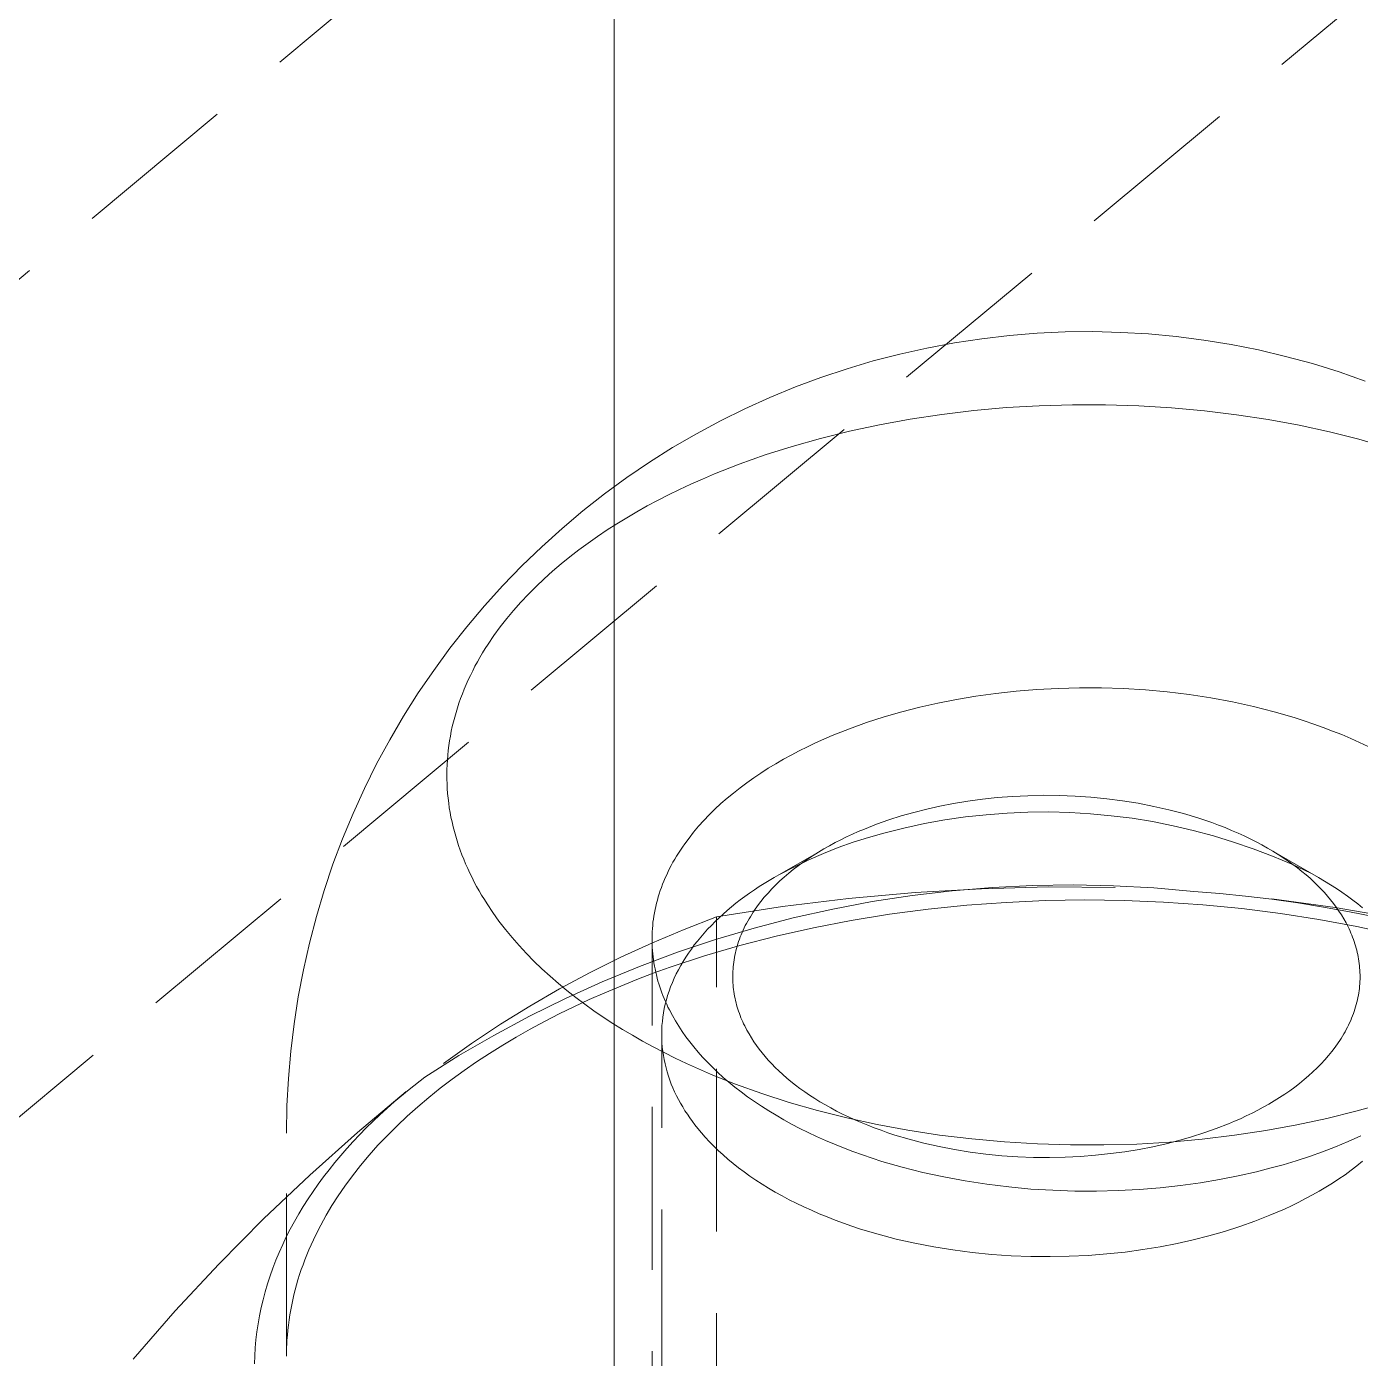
# Model space of a CAD drawing. Header units: millimetres. Extents: x -427 to 4679, y -324 to 2971.
# Drawn here: x 4273.68 to 4284.08, y 934.8 to 945.18 of the extents above; entities that cross this region are included whole.
import ezdxf

# ---------------------------------------------------------------- set-up
doc = ezdxf.new("R2010")
doc.units = ezdxf.units.MM
doc.linetypes.add('HIDDEN', pattern=[1.905, 1.27, -0.635])
doc.layers.add('ZANO_R', color=7, linetype='Continuous', lineweight=0)
doc.layers.add('ZANO_R_przerywana', color=7, linetype='HIDDEN', lineweight=0)

msp = doc.modelspace()

# ---------------------------------------------------------------- linework, layer by layer
at = {"layer": 'ZANO_R'}
msp.add_line((4278.261, 1214.029), (4278.261, 892.33), dxfattribs=at)
at = {"layer": 'ZANO_R_przerywana'}
for p, q in [((4484.433, 1118.905), (4271.685, 941.597)), ((4239.567, 908.298), (4484.433, 1112.373)), ((4281.129, 942.748), (4281.345, 942.774)), ((4281.345, 942.774), (4281.561, 942.791)), ((4281.561, 942.791), (4281.778, 942.801)), ((4281.778, 942.801), (4281.995, 942.804)), ((4281.995, 942.804), (4282.212, 942.798)), ((4282.212, 942.798), (4282.428, 942.786)), ((4282.428, 942.786), (4282.644, 942.766)), ((4282.644, 942.766), (4282.86, 942.738)), ((4280.489, 942.629), (4280.701, 942.676)), ((4280.701, 942.676), (4280.915, 942.716)), ((4280.915, 942.716), (4281.129, 942.748)), ((4282.86, 942.738), (4283.074, 942.703)), ((4283.074, 942.703), (4283.287, 942.661)), ((4280.078, 942.514), (4280.283, 942.575)), ((4280.283, 942.575), (4280.489, 942.629)), ((4283.287, 942.661), (4283.498, 942.611)), ((4283.498, 942.611), (4283.707, 942.554)), ((4279.875, 942.446), (4280.078, 942.514)), ((4283.707, 942.554), (4283.915, 942.489)), ((4283.915, 942.489), (4284.119, 942.418)), ((4279.477, 942.29), (4279.675, 942.372)), ((4279.675, 942.372), (4279.875, 942.446)), ((4279.282, 942.202), (4279.477, 942.29)), ((4279.091, 942.107), (4279.282, 942.202)), ((4280.571, 942.121), (4280.817, 942.158)), ((4280.817, 942.158), (4281.067, 942.188)), ((4281.067, 942.188), (4281.321, 942.211)), ((4281.321, 942.211), (4281.577, 942.226)), ((4281.577, 942.226), (4281.835, 942.234)), ((4281.835, 942.234), (4282.094, 942.233)), ((4282.094, 942.233), (4282.352, 942.225)), ((4282.352, 942.225), (4282.609, 942.21)), ((4282.609, 942.21), (4282.864, 942.187)), ((4282.864, 942.187), (4283.115, 942.156)), ((4283.115, 942.156), (4283.362, 942.118)), ((4278.903, 942.006), (4279.091, 942.107)), ((4280.097, 942.027), (4280.331, 942.077)), ((4280.331, 942.077), (4280.571, 942.121)), ((4283.362, 942.118), (4283.604, 942.074)), ((4283.604, 942.074), (4283.839, 942.022)), ((4278.718, 941.899), (4278.903, 942.006)), ((4279.651, 941.909), (4279.871, 941.971)), ((4279.871, 941.971), (4280.097, 942.027)), ((4283.839, 942.022), (4284.068, 941.965)), ((4284.068, 941.965), (4284.289, 941.901)), ((4278.537, 941.785), (4278.718, 941.899)), ((4279.238, 941.77), (4279.44, 941.842)), ((4279.44, 941.842), (4279.651, 941.909)), ((4278.36, 941.665), (4278.537, 941.785)), ((4279.044, 941.694), (4279.238, 941.77)), ((4278.188, 941.539), (4278.36, 941.665)), ((4278.86, 941.614), (4278.951, 941.654)), ((4278.951, 941.654), (4279.044, 941.694)), ((4278.019, 941.407), (4278.188, 941.539)), ((4278.601, 941.487), (4278.685, 941.53)), ((4278.685, 941.53), (4278.771, 941.572)), ((4278.771, 941.572), (4278.86, 941.614)), ((4278.44, 941.399), (4278.52, 941.444)), ((4278.52, 941.444), (4278.601, 941.487)), ((4277.856, 941.269), (4278.019, 941.407)), ((4278.284, 941.306), (4278.361, 941.353)), ((4278.361, 941.353), (4278.44, 941.399)), ((4277.697, 941.126), (4277.856, 941.269)), ((4278.059, 941.155), (4278.132, 941.207)), ((4278.132, 941.207), (4278.207, 941.257)), ((4278.207, 941.257), (4278.284, 941.306)), ((4277.543, 940.978), (4277.697, 941.126)), ((4277.916, 941.048), (4277.987, 941.102)), ((4277.987, 941.102), (4278.059, 941.155)), ((4277.848, 940.992), (4277.916, 941.048)), ((4277.394, 940.825), (4277.543, 940.978)), ((4277.716, 940.876), (4277.781, 940.935)), ((4277.781, 940.935), (4277.848, 940.992)), ((4277.251, 940.666), (4277.394, 940.825)), ((4277.593, 940.756), (4277.653, 940.817)), ((4277.653, 940.817), (4277.716, 940.876)), ((4277.478, 940.63), (4277.534, 940.694)), ((4277.534, 940.694), (4277.593, 940.756)), ((4277.113, 940.503), (4277.251, 940.666)), ((4277.425, 940.566), (4277.478, 940.63)), ((4276.981, 940.335), (4277.113, 940.503)), ((4277.325, 940.434), (4277.374, 940.501)), ((4277.374, 940.501), (4277.425, 940.566)), ((4277.279, 940.366), (4277.325, 940.434)), ((4276.855, 940.162), (4276.981, 940.335)), ((4277.216, 940.263), (4277.236, 940.298)), ((4277.236, 940.298), (4277.257, 940.332)), ((4277.257, 940.332), (4277.279, 940.366)), ((4277.159, 940.159), (4277.177, 940.194)), ((4277.177, 940.194), (4277.196, 940.229)), ((4277.196, 940.229), (4277.216, 940.263)), ((4276.734, 939.986), (4276.855, 940.162)), ((4277.109, 940.052), (4277.125, 940.088)), ((4277.125, 940.088), (4277.141, 940.123)), ((4277.141, 940.123), (4277.159, 940.159)), ((4276.62, 939.805), (4276.734, 939.986)), ((4277.065, 939.944), (4277.079, 939.98)), ((4277.079, 939.98), (4277.093, 940.016)), ((4277.093, 940.016), (4277.109, 940.052)), ((4281.083, 939.961), (4280.932, 939.936)), ((4281.237, 939.983), (4281.083, 939.961)), ((4281.396, 940), (4281.237, 939.983)), ((4281.558, 940.014), (4281.396, 940)), ((4281.724, 940.022), (4281.558, 940.014)), ((4281.891, 940.027), (4281.724, 940.022)), ((4282.061, 940.026), (4281.891, 940.027)), ((4282.232, 940.021), (4282.061, 940.026)), ((4282.404, 940.01), (4282.232, 940.021)), ((4282.575, 939.994), (4282.404, 940.01)), ((4282.746, 939.974), (4282.575, 939.994)), ((4282.915, 939.948), (4282.746, 939.974)), ((4277.029, 939.834), (4277.04, 939.871)), ((4277.04, 939.871), (4277.052, 939.907)), ((4277.052, 939.907), (4277.065, 939.944)), ((4280.645, 939.875), (4280.506, 939.839)), ((4280.786, 939.907), (4280.645, 939.875)), ((4280.932, 939.936), (4280.786, 939.907)), ((4283.083, 939.917), (4282.915, 939.948)), ((4283.247, 939.88), (4283.083, 939.917)), ((4283.408, 939.84), (4283.247, 939.88)), ((4276.512, 939.621), (4276.62, 939.805)), ((4277, 939.724), (4277.009, 939.761)), ((4277.009, 939.761), (4277.019, 939.798)), ((4277.019, 939.798), (4277.029, 939.834)), ((4280.231, 939.755), (4280.096, 939.707)), ((4280.368, 939.799), (4280.231, 939.755)), ((4280.506, 939.839), (4280.368, 939.799)), ((4283.565, 939.794), (4283.408, 939.84)), ((4283.642, 939.769), (4283.565, 939.794)), ((4283.717, 939.744), (4283.642, 939.769)), ((4276.979, 939.613), (4276.985, 939.65)), ((4276.985, 939.65), (4276.992, 939.687)), ((4276.992, 939.687), (4277, 939.724)), ((4279.963, 939.654), (4279.897, 939.626)), ((4280.029, 939.681), (4279.963, 939.654)), ((4280.096, 939.707), (4280.029, 939.681)), ((4283.791, 939.717), (4283.717, 939.744)), ((4283.864, 939.689), (4283.791, 939.717)), ((4283.936, 939.661), (4283.864, 939.689)), ((4284.006, 939.631), (4283.936, 939.661)), ((4276.41, 939.433), (4276.512, 939.621)), ((4276.968, 939.538), (4276.973, 939.576)), ((4276.973, 939.576), (4276.979, 939.613)), ((4279.769, 939.566), (4279.705, 939.535)), ((4279.832, 939.596), (4279.769, 939.566)), ((4279.897, 939.626), (4279.832, 939.596)), ((4284.074, 939.6), (4284.006, 939.631)), ((4284.141, 939.569), (4284.074, 939.6)), ((4276.959, 939.426), (4276.962, 939.464)), ((4276.962, 939.464), (4276.965, 939.501)), ((4276.965, 939.501), (4276.968, 939.538)), ((4279.582, 939.469), (4279.523, 939.434)), ((4279.643, 939.502), (4279.582, 939.469)), ((4279.705, 939.535), (4279.643, 939.502)), ((4276.315, 939.242), (4276.41, 939.433)), ((4276.958, 939.389), (4276.959, 939.426)), ((4276.958, 939.352), (4276.958, 939.389)), ((4276.958, 939.314), (4276.958, 939.352)), ((4279.407, 939.362), (4279.351, 939.325)), ((4279.464, 939.399), (4279.407, 939.362)), ((4279.523, 939.434), (4279.464, 939.399)), ((4276.226, 939.047), (4276.315, 939.242)), ((4276.959, 939.277), (4276.958, 939.314)), ((4276.961, 939.24), (4276.959, 939.277)), ((4276.964, 939.202), (4276.961, 939.24)), ((4279.244, 939.247), (4279.192, 939.206)), ((4279.296, 939.286), (4279.244, 939.247)), ((4279.351, 939.325), (4279.296, 939.286)), ((4276.968, 939.165), (4276.964, 939.202)), ((4276.972, 939.128), (4276.968, 939.165)), ((4276.977, 939.091), (4276.972, 939.128)), ((4279.143, 939.165), (4279.095, 939.123)), ((4279.192, 939.206), (4279.143, 939.165)), ((4280.909, 939.124), (4281.02, 939.143)), ((4281.02, 939.143), (4281.133, 939.158)), ((4281.133, 939.158), (4281.249, 939.17)), ((4281.249, 939.17), (4281.367, 939.179)), ((4281.367, 939.179), (4281.487, 939.185)), ((4281.487, 939.185), (4281.609, 939.188)), ((4281.609, 939.188), (4281.732, 939.186)), ((4281.732, 939.186), (4281.856, 939.182)), ((4281.856, 939.182), (4281.98, 939.173)), ((4281.98, 939.173), (4282.104, 939.161)), ((4282.104, 939.161), (4282.227, 939.145)), ((4282.227, 939.145), (4282.349, 939.126)), ((4276.145, 938.85), (4276.226, 939.047)), ((4276.984, 939.054), (4276.977, 939.091)), ((4276.99, 939.017), (4276.984, 939.054)), ((4279.004, 939.037), (4278.962, 938.992)), ((4279.048, 939.08), (4279.004, 939.037)), ((4279.095, 939.123), (4279.048, 939.08)), ((4280.404, 938.997), (4280.501, 939.027)), ((4280.501, 939.027), (4280.599, 939.055)), ((4280.599, 939.055), (4280.699, 939.081)), ((4280.699, 939.081), (4280.802, 939.104)), ((4280.802, 939.104), (4280.909, 939.124)), ((4281.164, 939.037), (4281.002, 939.019)), ((4281.326, 939.05), (4281.164, 939.037)), ((4281.489, 939.057), (4281.326, 939.05)), ((4281.651, 939.058), (4281.489, 939.057)), ((4281.814, 939.054), (4281.651, 939.058)), ((4281.976, 939.044), (4281.814, 939.054)), ((4282.138, 939.029), (4281.976, 939.044)), ((4282.3, 939.009), (4282.138, 939.029)), ((4282.349, 939.126), (4282.469, 939.102)), ((4282.469, 939.102), (4282.587, 939.076)), ((4282.587, 939.076), (4282.702, 939.045)), ((4282.702, 939.045), (4282.814, 939.012)), ((4276.998, 938.98), (4276.99, 939.017)), ((4277.007, 938.943), (4276.998, 938.98)), ((4277.016, 938.906), (4277.007, 938.943)), ((4278.921, 938.947), (4278.882, 938.902)), ((4278.962, 938.992), (4278.921, 938.947)), ((4280.166, 938.906), (4280.213, 938.925)), ((4280.213, 938.925), (4280.308, 938.963)), ((4280.308, 938.963), (4280.404, 938.997)), ((4280.522, 938.932), (4280.365, 938.893)), ((4280.681, 938.967), (4280.522, 938.932)), ((4280.841, 938.996), (4280.681, 938.967)), ((4281.002, 939.019), (4280.841, 938.996)), ((4282.46, 938.983), (4282.3, 939.009)), ((4282.62, 938.951), (4282.46, 938.983)), ((4282.778, 938.914), (4282.62, 938.951)), ((4282.814, 939.012), (4282.868, 938.994)), ((4282.868, 938.994), (4282.922, 938.975)), ((4282.922, 938.975), (4282.975, 938.956)), ((4282.975, 938.956), (4283.026, 938.936)), ((4283.026, 938.936), (4283.077, 938.915)), ((4276.069, 938.65), (4276.145, 938.85)), ((4277.027, 938.87), (4277.016, 938.906)), ((4277.038, 938.833), (4277.027, 938.87)), ((4277.049, 938.797), (4277.038, 938.833)), ((4278.846, 938.855), (4278.812, 938.809)), ((4278.882, 938.902), (4278.846, 938.855)), ((4279.941, 938.795), (4279.985, 938.819)), ((4279.985, 938.819), (4280.029, 938.842)), ((4280.127, 938.822), (4280.009, 938.78)), ((4280.029, 938.842), (4280.074, 938.864)), ((4280.074, 938.864), (4280.12, 938.885)), ((4280.12, 938.885), (4280.166, 938.906)), ((4280.245, 938.859), (4280.127, 938.822)), ((4280.365, 938.893), (4280.245, 938.859)), ((4282.935, 938.872), (4282.778, 938.914)), ((4283.091, 938.824), (4282.935, 938.872)), ((4283.077, 938.915), (4283.127, 938.893)), ((4283.244, 938.771), (4283.091, 938.824)), ((4283.127, 938.893), (4283.175, 938.871)), ((4283.175, 938.871), (4283.222, 938.849)), ((4283.222, 938.849), (4283.268, 938.825)), ((4283.268, 938.825), (4283.313, 938.802)), ((4277.062, 938.761), (4277.049, 938.797)), ((4277.075, 938.725), (4277.062, 938.761)), ((4277.089, 938.689), (4277.075, 938.725)), ((4278.749, 938.714), (4278.735, 938.69)), ((4278.764, 938.738), (4278.749, 938.714)), ((4278.779, 938.761), (4278.764, 938.738)), ((4278.795, 938.785), (4278.779, 938.761)), ((4278.812, 938.809), (4278.795, 938.785)), ((4279.511, 938.548), (4279.855, 938.746)), ((4279.774, 938.693), (4279.814, 938.72)), ((4279.894, 938.734), (4279.78, 938.685)), ((4279.814, 938.72), (4279.856, 938.746)), ((4279.856, 938.746), (4279.898, 938.771)), ((4280.009, 938.78), (4279.894, 938.734)), ((4279.898, 938.771), (4279.941, 938.795)), ((4283.396, 938.713), (4283.244, 938.771)), ((4283.313, 938.802), (4283.356, 938.777)), ((4283.356, 938.777), (4283.399, 938.752)), ((4283.546, 938.65), (4283.396, 938.713)), ((4283.399, 938.753), (4283.754, 938.548)), ((4283.399, 938.752), (4283.439, 938.727)), ((4283.439, 938.727), (4283.479, 938.701)), ((4276.001, 938.447), (4276.069, 938.65)), ((4277.104, 938.653), (4277.089, 938.689)), ((4277.12, 938.618), (4277.104, 938.653)), ((4277.136, 938.582), (4277.12, 938.618)), ((4278.695, 938.617), (4278.683, 938.593)), ((4278.708, 938.641), (4278.695, 938.617)), ((4278.721, 938.666), (4278.708, 938.641)), ((4278.735, 938.69), (4278.721, 938.666)), ((4279.668, 938.631), (4279.557, 938.574)), ((4279.623, 938.58), (4279.659, 938.61)), ((4279.659, 938.61), (4279.697, 938.638)), ((4279.78, 938.685), (4279.668, 938.631)), ((4279.697, 938.638), (4279.735, 938.666)), ((4279.735, 938.666), (4279.774, 938.693)), ((4283.479, 938.701), (4283.517, 938.675)), ((4283.517, 938.675), (4283.554, 938.649)), ((4283.694, 938.581), (4283.546, 938.65)), ((4283.554, 938.649), (4283.59, 938.622)), ((4283.59, 938.622), (4283.624, 938.595)), ((4277.154, 938.547), (4277.136, 938.582)), ((4277.171, 938.512), (4277.154, 938.547)), ((4277.19, 938.478), (4277.171, 938.512)), ((4278.65, 938.519), (4278.64, 938.495)), ((4278.661, 938.544), (4278.65, 938.519)), ((4278.672, 938.568), (4278.661, 938.544)), ((4278.683, 938.593), (4278.672, 938.568)), ((4279.511, 938.548), (4279.432, 938.5)), ((4279.522, 938.489), (4279.555, 938.52)), ((4279.555, 938.52), (4279.588, 938.551)), ((4279.588, 938.551), (4279.623, 938.58)), ((4283.624, 938.595), (4283.657, 938.568)), ((4283.657, 938.568), (4283.688, 938.541)), ((4283.688, 938.541), (4283.718, 938.513)), ((4283.718, 938.513), (4283.747, 938.485)), ((4283.802, 938.519), (4283.754, 938.548)), ((4283.848, 938.491), (4283.802, 938.519)), ((4275.94, 938.242), (4276.001, 938.447)), ((4277.209, 938.443), (4277.19, 938.478)), ((4277.229, 938.409), (4277.209, 938.443)), ((4277.25, 938.375), (4277.229, 938.409)), ((4278.614, 938.421), (4278.606, 938.396)), ((4278.622, 938.445), (4278.614, 938.421)), ((4278.631, 938.47), (4278.622, 938.445)), ((4278.64, 938.495), (4278.631, 938.47)), ((4279.282, 938.399), (4279.246, 938.373)), ((4279.318, 938.425), (4279.282, 938.399)), ((4279.356, 938.451), (4279.318, 938.425)), ((4279.393, 938.476), (4279.356, 938.451)), ((4279.432, 938.5), (4279.393, 938.476)), ((4279.433, 938.393), (4279.462, 938.426)), ((4279.462, 938.426), (4279.491, 938.458)), ((4279.491, 938.458), (4279.522, 938.489)), ((4280.09, 938.383), (4280.608, 938.43)), ((4280.586, 938.406), (4280.275, 938.359)), ((4280.898, 938.443), (4280.586, 938.406)), ((4280.608, 938.43), (4281.127, 938.46)), ((4281.212, 938.469), (4280.898, 938.443)), ((4281.127, 938.46), (4281.647, 938.474)), ((4281.526, 938.485), (4281.212, 938.469)), ((4281.84, 938.489), (4281.526, 938.485)), ((4281.647, 938.474), (4282.168, 938.47)), ((4282.155, 938.483), (4281.84, 938.489)), ((4282.469, 938.466), (4282.155, 938.483)), ((4282.782, 938.439), (4282.469, 938.466)), ((4282.984, 938.422), (4282.782, 938.439)), ((4283.186, 938.402), (4282.984, 938.422)), ((4283.389, 938.377), (4283.186, 938.402)), ((4283.747, 938.485), (4283.775, 938.457)), ((4283.775, 938.457), (4283.801, 938.429)), ((4283.801, 938.429), (4283.825, 938.401)), ((4283.825, 938.401), (4283.849, 938.372)), ((4283.894, 938.461), (4283.848, 938.491)), ((4283.937, 938.432), (4283.894, 938.461)), ((4283.98, 938.402), (4283.937, 938.432)), ((4284.021, 938.371), (4283.98, 938.402)), ((4277.272, 938.341), (4277.25, 938.375)), ((4277.316, 938.274), (4277.272, 938.341)), ((4278.582, 938.297), (4278.577, 938.272)), ((4278.587, 938.322), (4278.582, 938.297)), ((4278.593, 938.346), (4278.587, 938.322)), ((4278.599, 938.371), (4278.593, 938.346)), ((4278.606, 938.396), (4278.599, 938.371)), ((4279.06, 938.24), (4279.574, 938.32)), ((4279.177, 938.318), (4279.144, 938.29)), ((4279.211, 938.346), (4279.177, 938.318)), ((4279.246, 938.373), (4279.211, 938.346)), ((4279.357, 938.293), (4279.381, 938.327)), ((4279.381, 938.327), (4279.406, 938.36)), ((4279.406, 938.36), (4279.433, 938.393)), ((4279.574, 938.32), (4280.09, 938.383)), ((4279.966, 938.301), (4279.659, 938.232)), ((4280.275, 938.359), (4279.966, 938.301)), ((4280.71, 938.3), (4280.409, 938.261)), ((4281.013, 938.331), (4280.71, 938.3)), ((4281.319, 938.353), (4281.013, 938.331)), ((4281.625, 938.367), (4281.319, 938.353)), ((4281.932, 938.372), (4281.625, 938.367)), ((4282.24, 938.368), (4281.932, 938.372)), ((4282.546, 938.356), (4282.24, 938.368)), ((4282.852, 938.335), (4282.546, 938.356)), ((4283.156, 938.306), (4282.852, 938.335)), ((4283.458, 938.267), (4283.156, 938.306)), ((4283.592, 938.349), (4283.389, 938.377)), ((4283.39, 938.381), (4283.885, 938.312)), ((4283.794, 938.316), (4283.592, 938.349)), ((4283.996, 938.28), (4283.794, 938.316)), ((4283.849, 938.372), (4283.871, 938.344)), ((4283.871, 938.344), (4283.893, 938.315)), ((4283.885, 938.312), (4284.379, 938.229)), ((4283.893, 938.315), (4283.913, 938.285)), ((4284.06, 938.341), (4284.021, 938.371)), ((4284.098, 938.31), (4284.06, 938.341)), ((4275.886, 938.036), (4275.94, 938.242)), ((4277.364, 938.208), (4277.316, 938.274)), ((4277.414, 938.143), (4277.364, 938.208)), ((4278.565, 938.198), (4278.563, 938.173)), ((4278.569, 938.223), (4278.565, 938.198)), ((4278.572, 938.247), (4278.569, 938.223)), ((4278.577, 938.272), (4278.572, 938.247)), ((4278.808, 938.143), (4279.06, 938.24)), ((4279.05, 938.204), (4279.02, 938.174)), ((4279.08, 938.233), (4279.05, 938.204)), ((4279.06, 933.881), (4279.06, 938.24)), ((4279.112, 938.262), (4279.08, 938.233)), ((4279.144, 938.29), (4279.112, 938.262)), ((4279.294, 938.189), (4279.304, 938.207)), ((4279.304, 938.207), (4279.314, 938.224)), ((4279.314, 938.224), (4279.324, 938.241)), ((4279.324, 938.241), (4279.335, 938.259)), ((4279.335, 938.259), (4279.346, 938.276)), ((4279.346, 938.276), (4279.357, 938.293)), ((4279.659, 938.232), (4279.355, 938.153)), ((4280.111, 938.212), (4279.817, 938.156)), ((4280.409, 938.261), (4280.111, 938.212)), ((4283.758, 938.221), (4283.458, 938.267)), ((4284.054, 938.165), (4283.758, 938.221)), ((4283.913, 938.285), (4283.933, 938.255)), ((4283.933, 938.255), (4283.951, 938.224)), ((4283.951, 938.224), (4283.969, 938.193)), ((4283.969, 938.193), (4283.985, 938.162)), ((4284.196, 938.24), (4283.996, 938.28)), ((4277.466, 938.079), (4277.414, 938.143)), ((4278.559, 938.124), (4278.558, 938.099)), ((4278.558, 938.099), (4278.558, 938.075)), ((4278.561, 938.149), (4278.559, 938.124)), ((4278.56, 938.039), (4278.808, 938.143)), ((4278.563, 938.173), (4278.561, 938.149)), ((4278.964, 938.114), (4278.937, 938.083)), ((4278.991, 938.144), (4278.964, 938.114)), ((4279.02, 938.174), (4278.991, 938.144)), ((4279.355, 938.153), (4279.053, 938.063)), ((4279.526, 938.09), (4279.242, 938.017)), ((4279.246, 938.084), (4279.253, 938.101)), ((4279.253, 938.101), (4279.26, 938.119)), ((4279.26, 938.119), (4279.268, 938.137)), ((4279.268, 938.137), (4279.277, 938.154)), ((4279.277, 938.154), (4279.285, 938.172)), ((4279.285, 938.172), (4279.294, 938.189)), ((4279.817, 938.156), (4279.526, 938.09)), ((4283.985, 938.162), (4283.993, 938.146)), ((4283.993, 938.146), (4284, 938.13)), ((4284, 938.13), (4284.007, 938.113)), ((4284.007, 938.113), (4284.014, 938.097)), ((4284.014, 938.097), (4284.02, 938.081)), ((4284.346, 938.101), (4284.054, 938.165)), ((4275.839, 937.827), (4275.886, 938.036)), ((4277.521, 938.016), (4277.466, 938.079)), ((4277.578, 937.955), (4277.521, 938.016)), ((4278.315, 937.927), (4278.56, 938.039)), ((4278.558, 938.075), (4278.558, 938.05)), ((4278.558, 938.05), (4278.558, 938.026)), ((4278.558, 929.773), (4278.558, 938.026)), ((4278.558, 938.026), (4278.559, 938.002)), ((4278.559, 938.002), (4278.561, 937.977)), ((4279.053, 938.063), (4278.755, 937.964)), ((4278.864, 937.989), (4278.841, 937.958)), ((4278.887, 938.021), (4278.864, 937.989)), ((4278.912, 938.052), (4278.887, 938.021)), ((4278.937, 938.083), (4278.912, 938.052)), ((4279.242, 938.017), (4278.966, 937.936)), ((4279.212, 937.976), (4279.217, 937.994)), ((4279.217, 937.994), (4279.222, 938.012)), ((4279.222, 938.012), (4279.227, 938.03)), ((4279.227, 938.03), (4279.233, 938.048)), ((4279.233, 938.048), (4279.239, 938.066)), ((4279.239, 938.066), (4279.246, 938.084)), ((4284.02, 938.081), (4284.026, 938.064)), ((4284.026, 938.064), (4284.032, 938.048)), ((4284.032, 938.048), (4284.038, 938.031)), ((4284.038, 938.031), (4284.043, 938.014)), ((4284.043, 938.014), (4284.048, 937.997)), ((4284.048, 937.997), (4284.052, 937.98)), ((4277.637, 937.894), (4277.578, 937.955)), ((4277.699, 937.835), (4277.637, 937.894)), ((4278.074, 937.807), (4278.315, 937.927)), ((4278.755, 937.964), (4278.46, 937.854)), ((4278.561, 937.977), (4278.563, 937.953)), ((4278.563, 937.953), (4278.566, 937.929)), ((4278.566, 937.929), (4278.569, 937.905)), ((4278.569, 937.905), (4278.572, 937.881)), ((4278.572, 937.881), (4278.576, 937.857)), ((4278.966, 937.936), (4278.698, 937.847)), ((4278.8, 937.893), (4278.781, 937.86)), ((4278.82, 937.925), (4278.8, 937.893)), ((4278.841, 937.958), (4278.82, 937.925)), ((4279.192, 937.869), (4279.195, 937.887)), ((4279.195, 937.887), (4279.197, 937.905)), ((4279.197, 937.905), (4279.2, 937.923)), ((4279.2, 937.923), (4279.204, 937.941)), ((4279.204, 937.941), (4279.208, 937.959)), ((4279.208, 937.959), (4279.212, 937.976)), ((4284.052, 937.98), (4284.056, 937.963)), ((4284.056, 937.963), (4284.06, 937.946)), ((4284.06, 937.946), (4284.064, 937.929)), ((4284.064, 937.929), (4284.067, 937.912)), ((4284.067, 937.912), (4284.069, 937.894)), ((4284.069, 937.894), (4284.072, 937.877)), ((4275.799, 937.617), (4275.839, 937.827)), ((4277.762, 937.777), (4277.699, 937.835)), ((4277.827, 937.721), (4277.762, 937.777)), ((4277.837, 937.679), (4278.074, 937.807)), ((4278.46, 937.854), (4278.169, 937.734)), ((4278.567, 937.8), (4278.439, 937.751)), ((4278.698, 937.847), (4278.567, 937.8)), ((4278.576, 937.857), (4278.581, 937.834)), ((4278.581, 937.834), (4278.586, 937.81)), ((4278.586, 937.81), (4278.592, 937.787)), ((4278.592, 937.787), (4278.598, 937.763)), ((4278.746, 937.795), (4278.73, 937.761)), ((4278.763, 937.828), (4278.746, 937.795)), ((4278.781, 937.86), (4278.763, 937.828)), ((4279.187, 937.798), (4279.188, 937.816)), ((4279.187, 937.78), (4279.187, 937.798)), ((4279.187, 937.762), (4279.187, 937.78)), ((4279.188, 937.816), (4279.189, 937.833)), ((4279.189, 937.833), (4279.191, 937.851)), ((4279.191, 937.851), (4279.192, 937.869)), ((4284.072, 937.877), (4284.074, 937.859)), ((4284.074, 937.859), (4284.075, 937.842)), ((4284.075, 937.842), (4284.077, 937.824)), ((4284.077, 937.824), (4284.077, 937.807)), ((4284.077, 937.807), (4284.078, 937.789)), ((4284.078, 937.789), (4284.078, 937.771)), ((4277.604, 937.545), (4277.837, 937.679)), ((4277.894, 937.666), (4277.827, 937.721)), ((4278.169, 937.734), (4277.883, 937.604)), ((4278.313, 937.701), (4278.189, 937.649)), ((4278.439, 937.751), (4278.313, 937.701)), ((4278.598, 937.763), (4278.604, 937.74)), ((4278.604, 937.74), (4278.611, 937.717)), ((4278.611, 937.717), (4278.619, 937.694)), ((4278.619, 937.694), (4278.626, 937.671)), ((4278.626, 937.671), (4278.635, 937.648)), ((4278.702, 937.695), (4278.69, 937.661)), ((4278.716, 937.728), (4278.702, 937.695)), ((4278.73, 937.761), (4278.716, 937.728)), ((4279.188, 937.745), (4279.187, 937.762)), ((4279.188, 937.727), (4279.188, 937.745)), ((4279.19, 937.709), (4279.188, 937.727)), ((4279.191, 937.692), (4279.19, 937.709)), ((4279.193, 937.674), (4279.191, 937.692)), ((4279.196, 937.657), (4279.193, 937.674)), ((4284.073, 937.682), (4284.07, 937.664)), ((4284.075, 937.7), (4284.073, 937.682)), ((4284.076, 937.718), (4284.075, 937.7)), ((4284.077, 937.736), (4284.076, 937.718)), ((4284.078, 937.754), (4284.077, 937.736)), ((4284.078, 937.771), (4284.078, 937.754)), ((4275.766, 937.406), (4275.799, 937.617)), ((4277.883, 937.604), (4277.601, 937.465)), ((4277.963, 937.612), (4277.894, 937.666)), ((4278.068, 937.595), (4277.949, 937.54)), ((4278.033, 937.559), (4277.963, 937.612)), ((4278.189, 937.649), (4278.068, 937.595)), ((4278.635, 937.648), (4278.643, 937.626)), ((4278.643, 937.626), (4278.653, 937.603)), ((4278.653, 937.603), (4278.662, 937.581)), ((4278.67, 937.594), (4278.661, 937.56)), ((4278.662, 937.581), (4278.672, 937.559)), ((4278.679, 937.628), (4278.67, 937.594)), ((4278.69, 937.661), (4278.679, 937.628)), ((4279.198, 937.64), (4279.196, 937.657)), ((4279.201, 937.622), (4279.198, 937.64)), ((4279.205, 937.605), (4279.201, 937.622)), ((4279.209, 937.588), (4279.205, 937.605)), ((4279.213, 937.571), (4279.209, 937.588)), ((4279.217, 937.554), (4279.213, 937.571)), ((4284.053, 937.575), (4284.049, 937.557)), ((4284.057, 937.593), (4284.053, 937.575)), ((4284.061, 937.611), (4284.057, 937.593)), ((4284.065, 937.629), (4284.061, 937.611)), ((4284.068, 937.647), (4284.065, 937.629)), ((4284.07, 937.664), (4284.068, 937.647)), ((4277.601, 937.465), (4277.324, 937.316)), ((4277.375, 937.403), (4277.604, 937.545)), ((4277.833, 937.483), (4277.719, 937.424)), ((4277.949, 937.54), (4277.833, 937.483)), ((4278.104, 937.508), (4278.033, 937.559)), ((4278.177, 937.458), (4278.104, 937.508)), ((4278.647, 937.493), (4278.642, 937.459)), ((4278.653, 937.527), (4278.647, 937.493)), ((4278.661, 937.56), (4278.653, 937.527)), ((4278.672, 937.559), (4278.682, 937.537)), ((4278.682, 937.537), (4278.693, 937.515)), ((4278.693, 937.515), (4278.716, 937.472)), ((4278.716, 937.472), (4278.74, 937.43)), ((4279.222, 937.537), (4279.217, 937.554)), ((4279.227, 937.52), (4279.222, 937.537)), ((4279.233, 937.504), (4279.227, 937.52)), ((4279.239, 937.487), (4279.233, 937.504)), ((4279.245, 937.471), (4279.239, 937.487)), ((4279.251, 937.454), (4279.245, 937.471)), ((4284.019, 937.468), (4284.012, 937.45)), ((4284.026, 937.486), (4284.019, 937.468)), ((4284.032, 937.503), (4284.026, 937.486)), ((4284.038, 937.521), (4284.032, 937.503)), ((4284.043, 937.539), (4284.038, 937.521)), ((4284.049, 937.557), (4284.043, 937.539)), ((4275.74, 937.194), (4275.766, 937.406)), ((4277.15, 937.254), (4277.375, 937.403)), ((4277.608, 937.364), (4277.499, 937.303)), ((4277.719, 937.424), (4277.608, 937.364)), ((4278.252, 937.41), (4278.177, 937.458)), ((4278.327, 937.363), (4278.252, 937.41)), ((4278.404, 937.317), (4278.327, 937.363)), ((4278.635, 937.392), (4278.633, 937.358)), ((4278.633, 937.358), (4278.633, 937.325)), ((4278.638, 937.425), (4278.635, 937.392)), ((4278.642, 937.459), (4278.638, 937.425)), ((4278.74, 937.43), (4278.766, 937.388)), ((4278.766, 937.388), (4278.793, 937.347)), ((4279.258, 937.438), (4279.251, 937.454)), ((4279.265, 937.422), (4279.258, 937.438)), ((4279.272, 937.406), (4279.265, 937.422)), ((4279.28, 937.39), (4279.272, 937.406)), ((4279.296, 937.358), (4279.28, 937.39)), ((4279.314, 937.327), (4279.296, 937.358)), ((4283.971, 937.362), (4283.961, 937.345)), ((4283.98, 937.38), (4283.971, 937.362)), ((4283.988, 937.397), (4283.98, 937.38)), ((4283.997, 937.415), (4283.988, 937.397)), ((4284.005, 937.432), (4283.997, 937.415)), ((4284.012, 937.45), (4284.005, 937.432)), ((4277.324, 937.316), (4277.052, 937.158)), ((4277.499, 937.303), (4277.394, 937.24)), ((4278.484, 937.271), (4278.404, 937.317)), ((4278.566, 937.227), (4278.484, 937.271)), ((4278.633, 937.325), (4278.633, 937.292)), ((4278.633, 925.164), (4278.633, 937.307)), ((4278.633, 937.292), (4278.635, 937.258)), ((4278.635, 937.258), (4278.637, 937.225)), ((4278.793, 937.347), (4278.821, 937.306)), ((4278.821, 937.306), (4278.851, 937.266)), ((4278.851, 937.266), (4278.883, 937.226)), ((4279.332, 937.296), (4279.314, 937.327)), ((4279.352, 937.266), (4279.332, 937.296)), ((4279.372, 937.237), (4279.352, 937.266)), ((4283.908, 937.259), (4283.884, 937.225)), ((4283.92, 937.276), (4283.908, 937.259)), ((4283.931, 937.293), (4283.92, 937.276)), ((4283.941, 937.31), (4283.931, 937.293)), ((4283.951, 937.327), (4283.941, 937.31)), ((4283.961, 937.345), (4283.951, 937.327)), ((4275.722, 936.981), (4275.74, 937.194)), ((4277.052, 937.158), (4276.786, 936.99)), ((4276.931, 937.098), (4277.15, 937.254)), ((4277.29, 937.175), (4277.19, 937.109)), ((4277.394, 937.24), (4277.29, 937.175)), ((4278.651, 937.183), (4278.566, 937.227)), ((4278.637, 937.225), (4278.641, 937.192)), ((4278.641, 937.192), (4278.646, 937.16)), ((4278.646, 937.16), (4278.652, 937.127)), ((4278.738, 937.139), (4278.651, 937.183)), ((4278.883, 937.226), (4278.916, 937.186)), ((4278.916, 937.186), (4278.952, 937.147)), ((4279.394, 937.208), (4279.372, 937.237)), ((4279.416, 937.179), (4279.394, 937.208)), ((4279.44, 937.151), (4279.416, 937.179)), ((4279.464, 937.123), (4279.44, 937.151)), ((4283.832, 937.158), (4283.804, 937.126)), ((4283.859, 937.191), (4283.832, 937.158)), ((4283.884, 937.225), (4283.859, 937.191)), ((4277.19, 937.109), (4277.093, 937.042)), ((4278.652, 937.127), (4278.659, 937.095)), ((4278.659, 937.095), (4278.667, 937.063)), ((4278.667, 937.063), (4278.675, 937.031)), ((4278.827, 937.097), (4278.738, 937.139)), ((4278.919, 937.055), (4278.827, 937.097)), ((4279.013, 937.015), (4278.919, 937.055)), ((4278.952, 937.147), (4278.989, 937.107)), ((4278.989, 937.107), (4279.028, 937.068)), ((4279.028, 937.068), (4279.069, 937.028)), ((4279.491, 937.094), (4279.464, 937.123)), ((4279.518, 937.066), (4279.491, 937.094)), ((4279.547, 937.039), (4279.518, 937.066)), ((4283.743, 937.062), (4283.71, 937.031)), ((4283.774, 937.094), (4283.743, 937.062)), ((4283.804, 937.126), (4283.774, 937.094)), ((4275.711, 936.767), (4275.722, 936.981)), ((4276.786, 936.99), (4276.665, 936.895)), ((4276.998, 936.974), (4276.906, 936.904)), ((4277.093, 937.042), (4276.998, 936.974)), ((4278.675, 937.031), (4278.685, 936.999)), ((4278.685, 936.999), (4278.696, 936.968)), ((4278.696, 936.968), (4278.708, 936.937)), ((4279.11, 936.975), (4279.013, 937.015)), ((4279.069, 937.028), (4279.112, 936.989)), ((4279.209, 936.936), (4279.11, 936.975)), ((4279.112, 936.989), (4279.157, 936.951)), ((4279.157, 936.951), (4279.204, 936.913)), ((4279.577, 937.011), (4279.547, 937.039)), ((4279.608, 936.983), (4279.577, 937.011)), ((4279.641, 936.956), (4279.608, 936.983)), ((4279.675, 936.929), (4279.641, 936.956)), ((4283.642, 936.971), (4283.606, 936.942)), ((4283.677, 937.001), (4283.642, 936.971)), ((4283.71, 937.031), (4283.677, 937.001)), ((4276.26, 936.558), (4276.641, 936.878)), ((4276.665, 936.895), (4276.548, 936.798)), ((4276.906, 936.904), (4276.818, 936.832)), ((4278.708, 936.937), (4278.721, 936.906)), ((4278.721, 936.906), (4278.734, 936.876)), ((4278.734, 936.876), (4278.749, 936.846)), ((4278.749, 936.846), (4278.764, 936.816)), ((4279.204, 936.913), (4279.253, 936.875)), ((4279.413, 936.863), (4279.209, 936.936)), ((4279.253, 936.875), (4279.303, 936.837)), ((4279.626, 936.794), (4279.413, 936.863)), ((4279.711, 936.902), (4279.675, 936.929)), ((4279.748, 936.876), (4279.711, 936.902)), ((4279.786, 936.85), (4279.748, 936.876)), ((4279.826, 936.824), (4279.786, 936.85)), ((4283.491, 936.858), (4283.451, 936.831)), ((4283.53, 936.885), (4283.491, 936.858)), ((4283.569, 936.913), (4283.53, 936.885)), ((4283.606, 936.942), (4283.569, 936.913)), ((4275.708, 936.554), (4275.711, 936.767)), ((4276.548, 936.798), (4276.436, 936.697)), ((4276.732, 936.76), (4276.649, 936.686)), ((4276.818, 936.832), (4276.732, 936.76)), ((4278.764, 936.816), (4278.78, 936.787)), ((4278.78, 936.787), (4278.797, 936.758)), ((4278.797, 936.758), (4278.814, 936.729)), ((4279.303, 936.837), (4279.356, 936.8)), ((4279.356, 936.8), (4279.41, 936.764)), ((4279.41, 936.764), (4279.467, 936.728)), ((4279.847, 936.731), (4279.626, 936.794)), ((4279.867, 936.799), (4279.826, 936.824)), ((4279.909, 936.774), (4279.867, 936.799)), ((4279.952, 936.75), (4279.909, 936.774)), ((4279.997, 936.726), (4279.952, 936.75)), ((4283.324, 936.756), (4283.28, 936.732)), ((4283.367, 936.78), (4283.324, 936.756)), ((4283.409, 936.806), (4283.367, 936.78)), ((4283.451, 936.831), (4283.409, 936.806)), ((4284.264, 936.786), (4284.044, 936.724)), ((4276.382, 936.646), (4276.329, 936.594)), ((4276.436, 936.697), (4276.382, 936.646)), ((4276.649, 936.686), (4276.57, 936.612)), ((4278.814, 936.729), (4278.833, 936.701)), ((4278.833, 936.701), (4278.852, 936.673)), ((4278.852, 936.673), (4278.872, 936.645)), ((4278.872, 936.645), (4278.892, 936.618)), ((4279.467, 936.728), (4279.525, 936.693)), ((4279.525, 936.693), (4279.584, 936.658)), ((4279.584, 936.658), (4279.646, 936.625)), ((4280.076, 936.673), (4279.847, 936.731)), ((4280.043, 936.703), (4279.997, 936.726)), ((4280.09, 936.68), (4280.043, 936.703)), ((4280.312, 936.622), (4280.076, 936.673)), ((4280.138, 936.658), (4280.09, 936.68)), ((4280.188, 936.636), (4280.138, 936.658)), ((4280.239, 936.616), (4280.188, 936.636)), ((4283.099, 936.646), (4283.052, 936.626)), ((4283.145, 936.666), (4283.099, 936.646)), ((4283.191, 936.688), (4283.145, 936.666)), ((4283.236, 936.71), (4283.191, 936.688)), ((4283.28, 936.732), (4283.236, 936.71)), ((4283.818, 936.668), (4283.584, 936.618)), ((4284.044, 936.724), (4283.818, 936.668)), ((4275.708, 934.814), (4275.708, 936.554)), ((4275.889, 936.227), (4276.26, 936.558)), ((4276.277, 936.541), (4276.227, 936.488)), ((4276.329, 936.594), (4276.277, 936.541)), ((4276.494, 936.536), (4276.42, 936.459)), ((4276.57, 936.612), (4276.494, 936.536)), ((4278.892, 936.618), (4278.914, 936.591)), ((4278.914, 936.591), (4278.942, 936.556)), ((4278.942, 936.556), (4278.973, 936.522)), ((4279.646, 936.625), (4279.709, 936.591)), ((4279.709, 936.591), (4279.774, 936.559)), ((4279.774, 936.559), (4279.841, 936.528)), ((4279.841, 936.528), (4279.91, 936.497)), ((4280.29, 936.595), (4280.239, 936.616)), ((4280.343, 936.576), (4280.29, 936.595)), ((4280.553, 936.577), (4280.312, 936.622)), ((4280.397, 936.557), (4280.343, 936.576)), ((4280.451, 936.539), (4280.397, 936.557)), ((4280.563, 936.506), (4280.451, 936.539)), ((4280.8, 936.539), (4280.553, 936.577)), ((4281.051, 936.509), (4280.8, 936.539)), ((4282.861, 936.555), (4282.764, 936.524)), ((4283.098, 936.537), (4282.848, 936.507)), ((4282.957, 936.589), (4282.861, 936.555)), ((4283.052, 936.626), (4282.957, 936.589)), ((4283.344, 936.574), (4283.098, 936.537)), ((4283.584, 936.618), (4283.344, 936.574)), ((4283.985, 936.488), (4284.083, 936.532)), ((4276.178, 936.434), (4276.13, 936.379)), ((4276.227, 936.488), (4276.178, 936.434)), ((4276.42, 936.459), (4276.351, 936.381)), ((4278.973, 936.522), (4279.005, 936.487)), ((4279.005, 936.487), (4279.039, 936.453)), ((4279.039, 936.453), (4279.074, 936.419)), ((4279.91, 936.497), (4279.979, 936.468)), ((4279.979, 936.468), (4280.051, 936.439)), ((4280.051, 936.439), (4280.124, 936.411)), ((4280.678, 936.476), (4280.563, 936.506)), ((4280.796, 936.449), (4280.678, 936.476)), ((4280.916, 936.426), (4280.796, 936.449)), ((4281.038, 936.406), (4280.916, 936.426)), ((4281.306, 936.486), (4281.051, 936.509)), ((4281.563, 936.47), (4281.306, 936.486)), ((4281.821, 936.462), (4281.563, 936.47)), ((4282.08, 936.462), (4281.821, 936.462)), ((4282.338, 936.469), (4282.08, 936.462)), ((4282.356, 936.427), (4282.245, 936.409)), ((4282.595, 936.484), (4282.338, 936.469)), ((4282.463, 936.448), (4282.356, 936.427)), ((4282.566, 936.471), (4282.463, 936.448)), ((4282.666, 936.496), (4282.566, 936.471)), ((4282.848, 936.507), (4282.595, 936.484)), ((4282.764, 936.524), (4282.666, 936.496)), ((4283.785, 936.409), (4283.886, 936.447)), ((4283.886, 936.447), (4283.985, 936.488)), ((4276.084, 936.324), (4276.04, 936.269)), ((4276.13, 936.379), (4276.084, 936.324)), ((4276.351, 936.381), (4276.284, 936.301)), ((4279.074, 936.419), (4279.111, 936.385)), ((4279.111, 936.385), (4279.149, 936.351)), ((4279.149, 936.351), (4279.19, 936.318)), ((4280.124, 936.411), (4280.198, 936.385)), ((4280.198, 936.385), (4280.273, 936.359)), ((4280.273, 936.359), (4280.35, 936.334)), ((4280.35, 936.334), (4280.507, 936.289)), ((4281.161, 936.39), (4281.038, 936.406)), ((4281.285, 936.378), (4281.161, 936.39)), ((4281.409, 936.37), (4281.285, 936.378)), ((4281.533, 936.365), (4281.409, 936.37)), ((4281.656, 936.364), (4281.533, 936.365)), ((4281.778, 936.366), (4281.656, 936.364)), ((4281.898, 936.372), (4281.778, 936.366)), ((4282.016, 936.381), (4281.898, 936.372)), ((4282.132, 936.394), (4282.016, 936.381)), ((4282.245, 936.409), (4282.132, 936.394)), ((4283.478, 936.308), (4283.581, 936.339)), ((4283.581, 936.339), (4283.684, 936.373)), ((4283.684, 936.373), (4283.785, 936.409)), ((4284.053, 936.3), (4284.097, 936.336)), ((4275.528, 935.885), (4275.889, 936.227)), ((4276.04, 936.269), (4275.996, 936.212)), ((4276.221, 936.221), (4276.161, 936.14)), ((4276.284, 936.301), (4276.221, 936.221)), ((4279.19, 936.318), (4279.232, 936.284)), ((4279.232, 936.284), (4279.275, 936.252)), ((4279.275, 936.252), (4279.321, 936.219)), ((4279.321, 936.219), (4279.367, 936.187)), ((4280.507, 936.289), (4280.668, 936.248)), ((4280.668, 936.248), (4280.833, 936.212)), ((4282.983, 936.193), (4283.129, 936.221)), ((4283.129, 936.221), (4283.27, 936.253)), ((4283.27, 936.253), (4283.374, 936.28)), ((4283.374, 936.28), (4283.478, 936.308)), ((4283.912, 936.197), (4283.961, 936.23)), ((4283.961, 936.23), (4284.008, 936.265)), ((4284.008, 936.265), (4284.053, 936.3)), ((4275.954, 936.156), (4275.914, 936.098)), ((4275.996, 936.212), (4275.954, 936.156)), ((4276.161, 936.14), (4276.11, 936.065)), ((4279.367, 936.187), (4279.416, 936.156)), ((4279.416, 936.156), (4279.466, 936.125)), ((4279.466, 936.125), (4279.518, 936.094)), ((4280.833, 936.212), (4281, 936.181)), ((4281, 936.181), (4281.169, 936.155)), ((4281.169, 936.155), (4281.34, 936.134)), ((4281.34, 936.134), (4281.512, 936.118)), ((4281.512, 936.118), (4281.683, 936.108)), ((4282.191, 936.106), (4282.357, 936.115)), ((4282.357, 936.115), (4282.519, 936.128)), ((4282.519, 936.128), (4282.678, 936.146)), ((4282.678, 936.146), (4282.833, 936.167)), ((4282.833, 936.167), (4282.983, 936.193)), ((4283.76, 936.102), (4283.812, 936.133)), ((4283.812, 936.133), (4283.863, 936.165)), ((4283.863, 936.165), (4283.912, 936.197)), ((4275.876, 936.041), (4275.838, 935.982)), ((4275.914, 936.098), (4275.876, 936.041)), ((4276.11, 936.065), (4276.061, 935.989)), ((4279.518, 936.094), (4279.571, 936.065)), ((4279.571, 936.065), (4279.626, 936.035)), ((4279.626, 936.035), (4279.682, 936.007)), ((4279.682, 936.007), (4279.74, 935.979)), ((4281.683, 936.108), (4281.854, 936.102)), ((4281.854, 936.102), (4282.024, 936.102)), ((4282.024, 936.102), (4282.191, 936.106)), ((4283.544, 935.988), (4283.6, 936.015)), ((4283.6, 936.015), (4283.654, 936.043)), ((4283.654, 936.043), (4283.708, 936.072)), ((4283.708, 936.072), (4283.76, 936.102)), ((4275.803, 935.924), (4275.769, 935.865)), ((4275.838, 935.982), (4275.803, 935.924)), ((4276.016, 935.914), (4275.974, 935.837)), ((4276.061, 935.989), (4276.016, 935.914)), ((4279.74, 935.979), (4279.8, 935.952)), ((4279.8, 935.952), (4279.86, 935.925)), ((4279.86, 935.925), (4279.923, 935.9)), ((4283.258, 935.867), (4283.374, 935.913)), ((4283.374, 935.913), (4283.431, 935.937)), ((4283.431, 935.937), (4283.488, 935.962)), ((4283.488, 935.962), (4283.544, 935.988)), ((4275.179, 935.531), (4275.528, 935.885)), ((4275.737, 935.805), (4275.706, 935.745)), ((4275.769, 935.865), (4275.737, 935.805)), ((4275.974, 935.837), (4275.935, 935.761)), ((4279.923, 935.9), (4279.986, 935.875)), ((4279.986, 935.875), (4280.051, 935.851)), ((4280.051, 935.851), (4280.116, 935.828)), ((4280.116, 935.828), (4280.184, 935.806)), ((4280.184, 935.806), (4280.321, 935.765)), ((4283.02, 935.787), (4283.14, 935.825)), ((4283.14, 935.825), (4283.258, 935.867)), ((4275.706, 935.745), (4275.678, 935.685)), ((4275.935, 935.761), (4275.899, 935.684)), ((4280.321, 935.765), (4280.462, 935.728)), ((4280.462, 935.728), (4280.606, 935.695)), ((4280.606, 935.695), (4280.754, 935.667)), ((4282.651, 935.694), (4282.778, 935.722)), ((4282.778, 935.722), (4282.9, 935.753)), ((4282.9, 935.753), (4283.02, 935.787)), ((4275.651, 935.624), (4275.625, 935.563)), ((4275.678, 935.685), (4275.651, 935.624)), ((4275.866, 935.606), (4275.85, 935.567)), ((4275.882, 935.645), (4275.866, 935.606)), ((4275.899, 935.684), (4275.882, 935.645)), ((4280.754, 935.667), (4280.903, 935.643)), ((4280.903, 935.643), (4281.054, 935.623)), ((4281.054, 935.623), (4281.206, 935.608)), ((4281.206, 935.608), (4281.358, 935.598)), ((4281.358, 935.598), (4281.51, 935.592)), ((4281.51, 935.592), (4281.661, 935.591)), ((4281.661, 935.591), (4281.811, 935.594)), ((4281.811, 935.594), (4281.958, 935.601)), ((4281.958, 935.601), (4282.103, 935.612)), ((4282.103, 935.612), (4282.246, 935.627)), ((4282.246, 935.627), (4282.384, 935.646)), ((4282.384, 935.646), (4282.52, 935.668)), ((4282.52, 935.668), (4282.651, 935.694)), ((4274.84, 935.167), (4275.179, 935.531)), ((4275.602, 935.502), (4275.58, 935.441)), ((4275.625, 935.563), (4275.602, 935.502)), ((4275.822, 935.49), (4275.809, 935.451)), ((4275.836, 935.528), (4275.822, 935.49)), ((4275.85, 935.567), (4275.836, 935.528)), ((4275.58, 935.441), (4275.56, 935.379)), ((4275.797, 935.411), (4275.786, 935.372)), ((4275.809, 935.451), (4275.797, 935.411)), ((4275.541, 935.317), (4275.525, 935.255)), ((4275.56, 935.379), (4275.541, 935.317)), ((4275.765, 935.294), (4275.756, 935.255)), ((4275.775, 935.333), (4275.765, 935.294)), ((4275.786, 935.372), (4275.775, 935.333)), ((4275.51, 935.193), (4275.497, 935.13)), ((4275.525, 935.255), (4275.51, 935.193)), ((4275.74, 935.176), (4275.733, 935.136)), ((4275.748, 935.215), (4275.74, 935.176)), ((4275.756, 935.255), (4275.748, 935.215)), ((4274.513, 934.792), (4274.84, 935.167)), ((4275.497, 935.13), (4275.486, 935.068)), ((4275.727, 935.097), (4275.722, 935.057)), ((4275.733, 935.136), (4275.727, 935.097)), ((4275.477, 935.005), (4275.469, 934.942)), ((4275.486, 935.068), (4275.477, 935.005)), ((4275.714, 934.978), (4275.711, 934.939)), ((4275.718, 935.018), (4275.714, 934.978)), ((4275.722, 935.057), (4275.718, 935.018)), ((4275.464, 934.88), (4275.46, 934.817)), ((4275.469, 934.942), (4275.464, 934.88)), ((4275.711, 934.939), (4275.709, 934.899)), ((4275.46, 934.817), (4275.458, 934.754))]:
    msp.add_line(p, q, dxfattribs=at)

doc.saveas('drawing.dxf')
